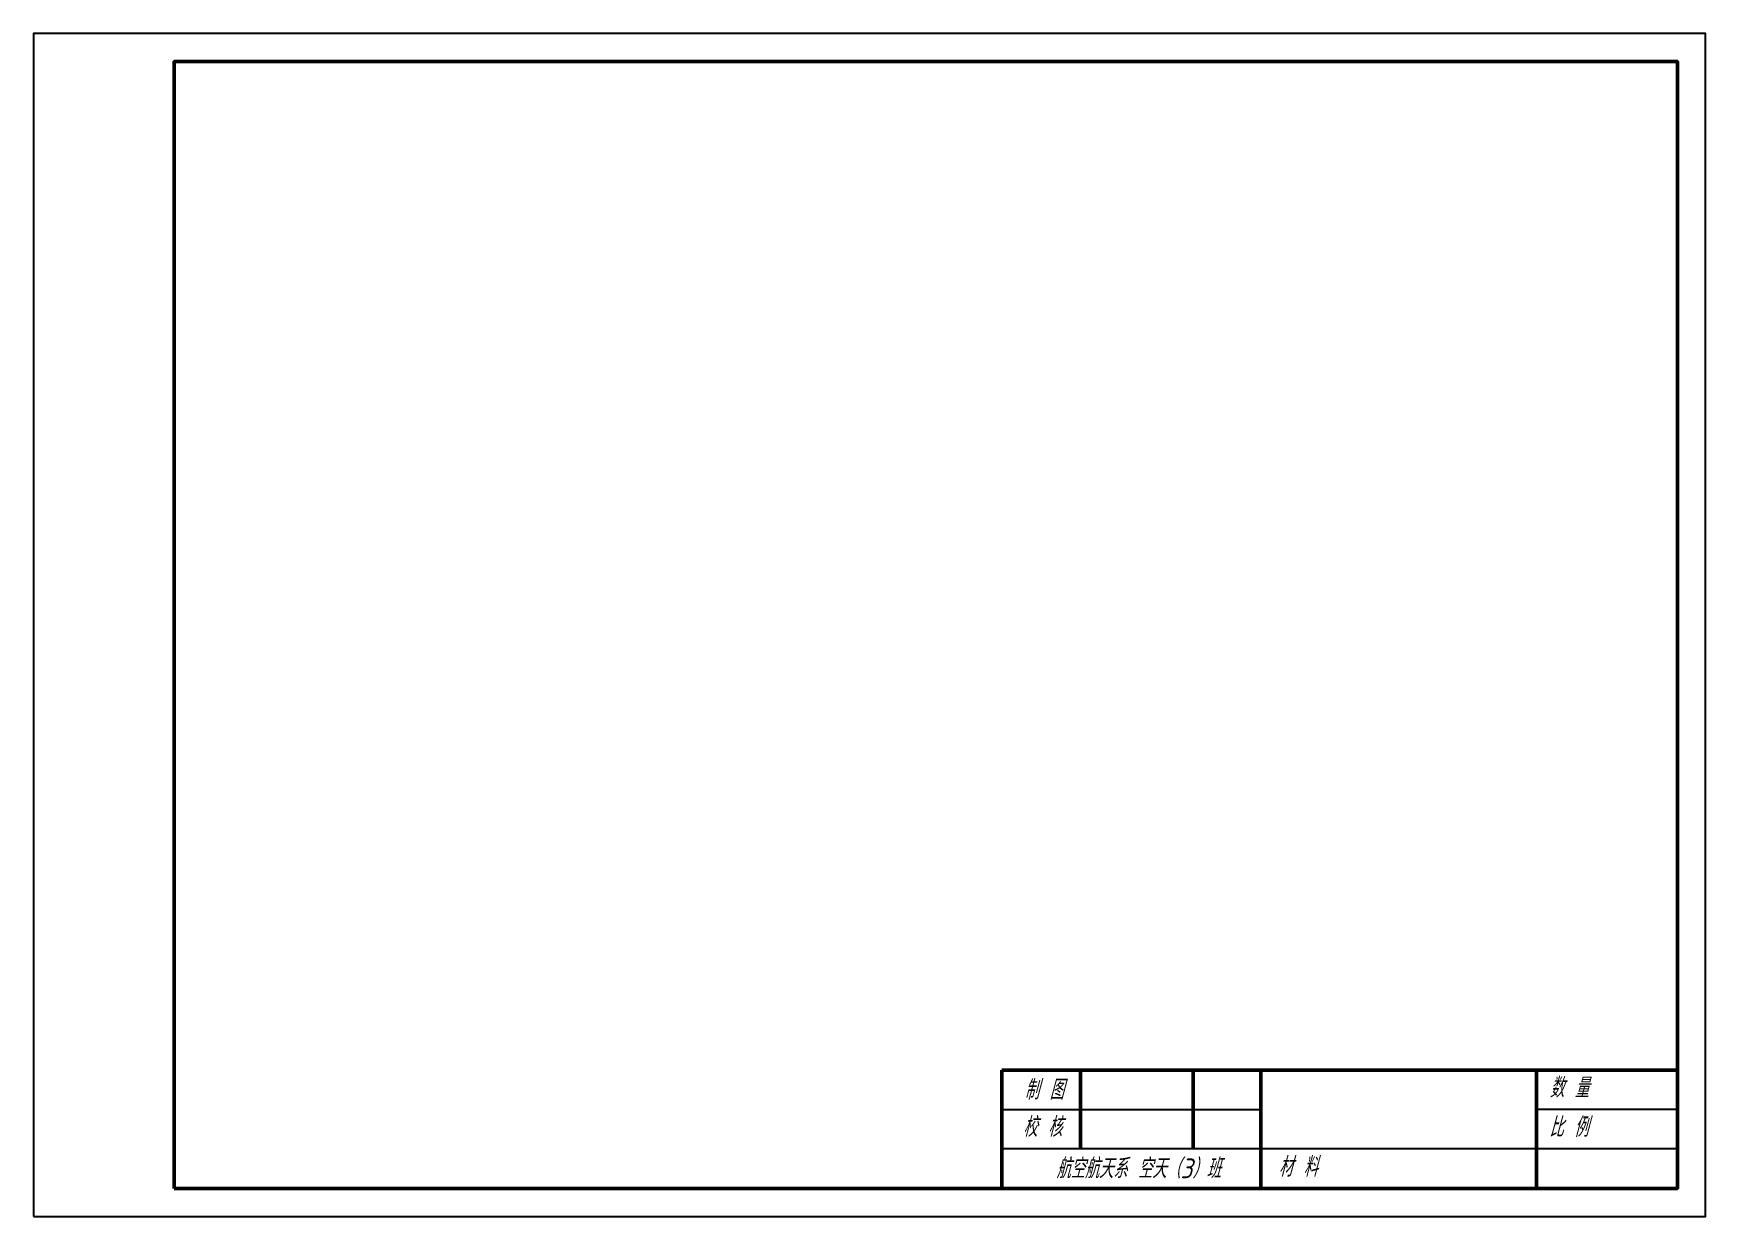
# Paper-space layout '布局2' of a CAD drawing. Header units: millimetres. Extents: x 19 to 257, y 0 to 168.
import ezdxf

# ---------------------------------------------------------------- set-up
doc = ezdxf.new("R2010")
doc.units = ezdxf.units.MM
for name, color, linetype, lineweight in [('文字标注', 7, 'Continuous', 25), ('粗实线', 7, 'Continuous', 50), ('细实线', 3, 'Continuous', 25)]:
    doc.layers.add(name, color=color, linetype=linetype, lineweight=lineweight)
doc.styles.add('国标汉字', font='gbeitc.shx', dxfattribs={"height": 3.5, "bigfont": 'gbcbig.shx'})

# ---------------------------------------------------------------- blocks, each defined once
blk = doc.blocks.new('A4图框')
at = {"layer": '粗实线'}
for p, q in [((292, 26), (172, 26)), ((172, 26), (172, 5)), ((186, 12), (186, 26)), ((206, 12), (206, 26)), ((218, 5), (218, 26)), ((267, 5), (267, 26))]:
    blk.add_line(p, q, dxfattribs=at)
blk.add_lwpolyline([(25, 5), (292, 5), (292, 205), (25, 205)], close=True, dxfattribs=at)
at = {"layer": '细实线'}
for p, q in [((172, 19), (218, 19)), ((292, 19), (267, 19)), ((292, 12), (172, 12))]:
    blk.add_line(p, q, dxfattribs=at)
blk.add_lwpolyline([(0, 0), (297, 0), (297, 210), (0, 210)], close=True, dxfattribs=at)
at = {"layer": '文字标注', "style": '国标汉字'}
for s, p in [('制 图', (176.04, 20.77)), ('数 量', (269.32, 21.12)), ('校 核', (175.76, 14.16)), ('比 例', (269.21, 14.13)), ('航空航天系 空天（3）班', (181.67, 6.8)), ('材 料', (221.15, 7.09))]:
    blk.add_text(s, height=3.5, dxfattribs=at).set_placement(p)

psp = doc.layouts.new('布局2')

# ---------------------------------------------------------------- block references
at = {"layer": '粗实线', "xscale": 0.8, "yscale": 0.8, "zscale": 0.8}
psp.add_blockref('A4图框', (19.01, 0.07), dxfattribs=at)

doc.saveas('drawing.dxf')
